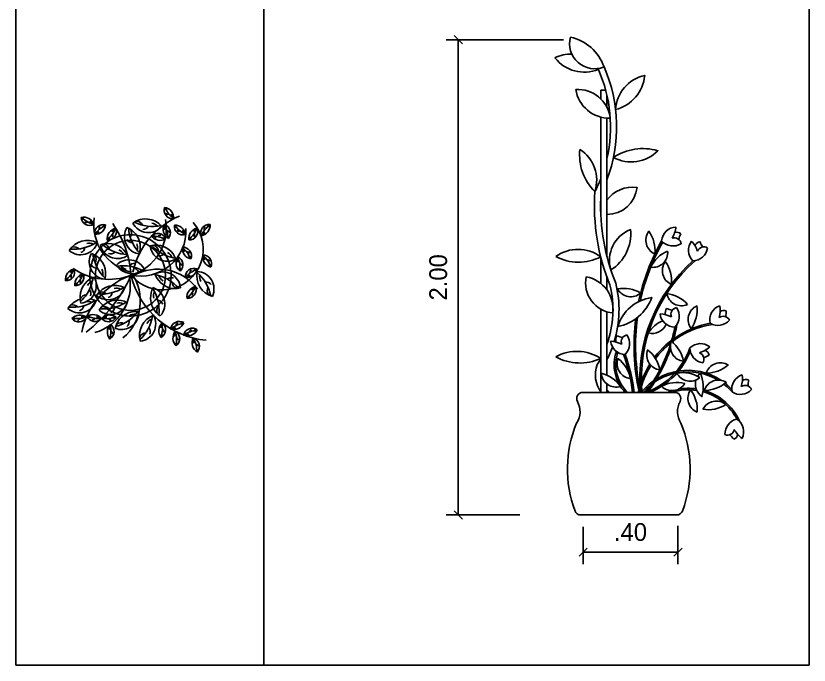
# Model space of a CAD drawing. Header units: millimetres. Extents: x 290.7 to 367.8, y 729.2 to 750.9.
# Drawn here: x 305.535 to 308.878, y 731.345 to 734.083 of the extents above; entities that cross this region are included whole.
import ezdxf

# ---------------------------------------------------------------- set-up
doc = ezdxf.new("R2010")
doc.units = ezdxf.units.MM
doc.header["$PDMODE"] = 35
for name, color, linetype in [('cota', 24, 'Continuous'), ('TEXTO', 2, 'Continuous'), ('VEGET', 64, 'Continuous'), ('VEGET-I', 62, 'Continuous')]:
    doc.layers.add(name, color=color, linetype=linetype)
doc.styles.add('STYLUS', font='stylu.ttf')
doc.dimstyles.new('DIM50', dxfattribs={"dimscale": 0.5, "dimtxt": 0.15, "dimasz": 0.07, "dimexe": 0.1, "dimexo": 0.1, "dimgap": 0.09, "dimtad": 1, "dimzin": 4, "dimdsep": 46, "dimtxsty": 'STYLUS', "dimblk1": 'OBLIQUE', "dimblk2": 'OBLIQUE', "dimsah": 1, "dimcen": 0.09, "dimclrd": 24, "dimclre": 24, "dimclrt": 2, "dimadec": 0, "dimazin": 0, "dimtfac": 1, "dimtmove": 2, "dimatfit": 3, "dimldrblk": 'OBLIQUE', "dimfxl": 0, "dimtolj": 1, "dimtzin": 0, "dimarcsym": 0})

# ---------------------------------------------------------------- blocks, each defined once
blk = doc.blocks.new('1-PLAN')
for p, q in [((0.065, 1.3572), (0.065, 1.3855)), ((0.065, 1.3855), (0.0812, 1.3855)), ((0.085, 1.33), (0.085, 1.3704)), ((0.065, 0.9826), (0.065, 1.298)), ((0.085, 0.8445), (0.085, 1.2946)), ((0.065, 0.7552), (0.065, 0.842)), ((0.085, 0.7342), (0.085, 0.7764)), ((0.065, 0.4), (0.065, 0.6715)), ((0.085, 0.456), (0.085, 0.6629)), ((0.085, 0.4), (0.085, 0.4274))]:
    blk.add_line(p, q)
for points in [[(-0.0337, 1.5585, 0.617694), (0.0757, 1.4613, 0.261348)], [(0.1136, 1.3222, 0.315325), (0.2084, 1.4337, 0.334442)], [(-0.0164, 1.388, 0.377875), (0.096, 1.2944, 0.393112)], [(-0.0029, 1.1926, 0.230543), (0.0461, 1.0547, 0.338721)], [(0.1065, 1.1661, 0.336334), (0.2512, 1.1881, 0.219605)], [(0.0982, 0.7992, 0.283504), (0.1623, 0.9308, 0.393112)], [(0.2414, 0.8514, 0.182671), (0.2221, 0.9252, 0.487483)], [(-0.0814, 0.8435, 0.253023), (0.065, 0.842, 0.323348)], [(0.2832, 0.8608, 0.182671), (0.2279, 0.8081, 0.487483)], [(0.2952, 0.7523, 0.182671), (0.2758, 0.8261, 0.487483)], [(0.0179, 0.7769, 0.449192), (0.1045, 0.659, 0.393112)], [(0.1952, 0.7239, 0.182671), (0.1201, 0.7373, 0.487483)], [(0.1203, 0.6143, 0.261335), (0.2315, 0.7094, 0.292382)], [(0.3478, 0.6868, 0.182671), (0.2802, 0.7223, 0.487483)], [(0.3601, 0.6079, 0.182671), (0.3786, 0.682, 0.487483)], [(0.3353, 0.5015, 0.182671), (0.2951, 0.5665, 0.487483)], [(-0.0813, 0.5159, 0.237993), (0.065, 0.5105, 0.278654)], [(0.2581, 0.4734, 0.182671), (0.218, 0.5384, 0.487483)], [(0.1618, 0.4449, 0.182671), (0.1217, 0.5098, 0.487483)], [(0.409, 0.4625, 0.182671), (0.4804, 0.4896, 0.487483)], [(0.1297, 0.4193, 0.182671), (0.0666, 0.4622, 0.487483)], [(0.388, 0.4483, 0.182671), (0.313, 0.4627, 0.487483)], [(0.4028, 0.4061, 0.182671), (0.4741, 0.4332, 0.487483)], [(0.339, 0.4292, 0.182671), (0.2632, 0.4198, 0.487483)], [(0.0066, 0.4, 0.570912), (-0.0109, 0.3703, -0.27808), (-0.0136, 0.3, 0.190714), (-0.0187, 0.013, 0.312567), (0, 0), (0.3128, 0, 0.312567), (0.3315, 0.013, 0.190714), (0.3264, 0.3, -0.27808), (0.3237, 0.3703, 0.570912), (0.3062, 0.4)], [(0.3797, 0.3351, 0.182671), (0.358, 0.4082, 0.487483)], [(0.3984, 0.3447, 0.182671), (0.4732, 0.3602, 0.487483)]]:
    blk.add_lwpolyline(points, format="xyb", close=True)
for points in [[(-0.0291, 1.5032, 0.133691), (-0.0841, 1.4907, 0.333746), (0.0574, 1.4532, 0.008015), (0.0555, 1.4561, 0.008015)], [(0.085, 1.1612, 0.162261), (0.0574, 1.4532)], [(0.085, 1.0929, 0.19787), (0.0757, 1.4613)], [(0.085, 0.5559, 0.146316), (0.095, 0.7502, -0.114429), (0.0461, 1.0547, 0.02481), (0.065, 1.0966)], [(0.085, 0.9803, 0.38864), (0.1833, 1.0686, 0.266037), (0.085, 1.0271)], [(0.1092, 0.5656, 0.135088), (0.1141, 0.7564, -0.107318), (0.065, 1.0333)], [(0.267, 0.6337, 0.145538), (0.2201, 0.594, 0.38221), (0.2782, 0.6222, 0.38221)], [(0.085, 0.5056, 0.031961), (0.1033, 0.5477, 0.031961)], [(0.0661, 0.4, -0.252921), (0.0536, 0.4908, 0.016771), (0.065, 0.5105)], [(0.3756, 0.4404, 0.327852), (0.3949, 0.3864, 0.182671), (0.3896, 0.4625, 0.069793), (0.3809, 0.4522, 0.069793)], [(0.093, 0.4, -0.037838), (0.085, 0.4083)]]:
    blk.add_lwpolyline(points, format="xyb")
for centre, radius, start, end in [((0.3126, 0.8901), 0.0492, 92.5714, 175.5426), ((0.2161, 0.9523), 0.0952, 328.7794, 352.1002), ((0.3119, 0.8978), 0.0243, 54.1876, 103.5686), ((0.5531, 0.8207), 0.2468, 156.9079, 161.5019), ((0.8676, 0.5522), 0.694, 150.5048, 168.0523), ((0.8676, 0.5522), 0.689, 150.6179, 167.7313), ((0.3009, 0.9279), 0.0505, 222.3448, 300.9792), ((0.3048, 0.8819), 0.0223, 7.0772, 109.1354), ((0.4001, 0.8634), 0.0492, 142.133, 225.1042), ((0.2901, 0.8303), 0.0952, 18.3411, 41.6618), ((0.3938, 0.8678), 0.0243, 103.7492, 153.1302), ((0.6089, 1.0015), 0.2468, 206.4696, 211.0636), ((0.3637, 0.8791), 0.0505, 271.9065, 350.5408), ((0.4013, 0.8522), 0.0223, 56.6388, 158.6971), ((0.7068, 0.4439), 0.5143, 131.587, 184.8984), ((0.7068, 0.4439), 0.5093, 130.7641, 184.9466), ((0.2998, 0.6605), 0.0243, 147.8685, 197.2494), ((0.3612, 0.9063), 0.2468, 250.5888, 255.1828), ((0.3161, 0.6545), 0.0223, 100.7581, 202.8163), ((0.2704, 0.6477), 0.0505, 316.0257, 34.66), ((0.4694, 0.636), 0.0492, 109.4298, 192.401), ((0.359, 0.6676), 0.0952, 345.6379, 8.9586), ((0.3074, 0.6618), 0.0492, 186.2523, 269.2235), ((0.2515, 0.5615), 0.0952, 62.4603, 85.7811), ((0.4643, 0.6259), 0.0223, 23.9356, 125.9939), ((0.4665, 0.6432), 0.0243, 71.046, 120.427), ((0.7197, 0.6394), 0.2468, 173.7664, 178.3604), ((0.8676, 0.5522), 0.694, 172.7283, 192.4302), ((0.8676, 0.5522), 0.689, 172.3151, 192.4302), ((0.4749, 0.3357), 0.2946, 100.4627, 142.6405), ((0.4749, 0.3357), 0.2896, 99.0989, 127.7884), ((-0.1913, 0.7087), 0.5122, 343.447, 350.1663), ((0.4473, 0.6689), 0.0505, 239.2033, 317.8376), ((-0.1913, 0.7087), 0.5072, 343.6838, 349.0837), ((0.138, 0.5715), 0.0243, 147.8685, 197.2494), ((0.1994, 0.8172), 0.2468, 250.5888, 255.1828), ((0.1543, 0.5655), 0.0223, 100.7581, 202.8163), ((0.1086, 0.5587), 0.0505, 316.0257, 34.66), ((0.0897, 0.4724), 0.0952, 62.4603, 85.7811), ((0.1456, 0.5727), 0.0492, 186.2523, 269.2235), ((-0.1913, 0.7087), 0.5072, 322.515, 342.5758), ((0.1294, 0.6252), 0.2402, 290.3431, 340.4412), ((0.4749, 0.3357), 0.2896, 128.7417, 142.9852), ((0.3902, 0.5097), 0.0492, 51.5681, 134.5393), ((0.4062, 0.546), 0.0505, 181.3416, 259.9759), ((0.3582, 0.62), 0.0952, 287.7762, 311.097), ((0.2407, 0.4904), 0.1318, 160.9458, 223.2771), ((0.2407, 0.4904), 0.1268, 161.5423, 225.4432), ((-0.3611, 0.3399), 0.5333, 6.472, 20.1907), ((-0.3611, 0.3399), 0.5383, 6.4116, 19.9522), ((-0.1913, 0.7087), 0.5122, 322.9428, 340.9385), ((0.1294, 0.6252), 0.2452, 293.2913, 338.2257), ((0.3789, 0.5087), 0.0223, 326.0739, 68.1322), ((0.5262, 0.2996), 0.2468, 115.9047, 120.4987), ((0.3947, 0.516), 0.0243, 13.1843, 62.5653), ((0.4749, 0.3357), 0.2946, 147.9803, 167.4041), ((0.4749, 0.3357), 0.2896, 148.2863, 167.183), ((0.3489, 0.2758), 0.1961, 56.5925, 140.7075), ((0.3489, 0.2758), 0.1911, 59.2749, 139.4701), ((0.5414, 0.4105), 0.0492, 107.7957, 190.7669), ((0.4319, 0.4451), 0.0952, 344.0038, 7.3245), ((0.5387, 0.4177), 0.0243, 69.4119, 118.7929), ((0.7917, 0.4067), 0.2468, 172.1323, 176.7263), ((0.3489, 0.2758), 0.1911, 41.0363, 52.1655), ((0.3489, 0.2758), 0.1961, 43.0563, 51.782), ((0.536, 0.4005), 0.0223, 22.3015, 124.3598), ((0.3517, 0.2312), 0.1821, 106.6794, 112.0707), ((0.3517, 0.2312), 0.1771, 81.4853, 107.658), ((0.3517, 0.2312), 0.1821, 82.379, 100.719), ((0.3517, 0.2312), 0.1771, 27.4803, 74.7324), ((0.3517, 0.2312), 0.1821, 23.7961, 74.9659), ((0.5202, 0.4439), 0.0505, 237.5692, 316.2035), ((0.5204, 0.2638), 0.0505, 103.1941, 181.8284), ((0.4817, 0.272), 0.0492, 333.4207, 56.3919), ((0.4783, 0.2828), 0.0223, 247.9264, 349.9847), ((0.3039, 0.0957), 0.2468, 37.7572, 42.3512), ((0.4887, 0.2689), 0.0243, 295.0369, 344.4178), ((0.583, 0.326), 0.0952, 209.6287, 232.9495)]:
    blk.add_arc(centre, radius, start, end)
blk = doc.blocks.new('_OBLIQUE')
at = {"color": 0, "linetype": 'ByBlock'}
blk.add_line((-0.5, -0.5), (0.5, 0.5), dxfattribs=at)
blk = doc.blocks.new('*D17')
at = {"layer": 'cota', "color": 24, "lineweight": -2}
for p, q in [((307.8433, 733.9824), (307.3492, 733.9824)), ((307.3992, 731.9785), (307.3992, 733.9824)), ((307.6586, 731.9785), (307.3492, 731.9785))]:
    blk.add_line(p, q, dxfattribs=at)
at = {"layer": 'Defpoints', "color": 0}
for p in [(307.3992, 733.9824), (307.8933, 733.9824), (307.7086, 731.9785)]:
    blk.add_point(p, dxfattribs=at)
at = {"layer": 'cota', "color": 24, "lineweight": -2, "xscale": 0.035, "yscale": 0.035, "zscale": 0.035}
for p, rotation in [((307.3992, 733.9824), 90), ((307.3992, 731.9785), 270)]:
    blk.add_blockref('_OBLIQUE', p, dxfattribs=dict(at, rotation=rotation))
at = {"layer": 'cota', "color": 2, "insert": (307.3153, 732.9804), "char_height": 0.075, "attachment_point": 5, "rotation": 90, "style": 'STYLUS'}
blk.add_mtext('\\A1;2.00', dxfattribs=at)
blk = doc.blocks.new('VEGET-03')
at = {"layer": 'VEGET'}
for centre, radius, start, end in [((0.1293, 0.241), 0.0307, 166.1543, 278.8338), ((0.0964, 0.2109), 0.0376, 359.6023, 85.3858), ((0.0423, 0.1274), 0.0751, 45.4157, 131.1992), ((0.2635, 0.1716), 0.0307, 90.1449, 202.8244), ((0.2263, 0.1962), 0.0376, 283.5929, 9.3765), ((-0.1782, 0.1526), 0.0376, 22.5455, 108.3291), ((-0.1597, 0.1931), 0.0307, 189.0976, 301.7771), ((-0.1071, 0.1397), 0.0307, 80.4177, 193.0972), ((-0.1396, 0.1702), 0.0376, 273.8657, 359.6492), ((0.0449, 0.2164), 0.0614, 211.9677, 324.6472), ((0.1384, 0.1743), 0.0376, 157.923, 243.7065), ((0.0968, 0.1585), 0.0307, 324.475, 77.1545), ((0.1436, 0.1515), 0.0376, 11.5662, 97.3497), ((0.1695, 0.1877), 0.0307, 178.1182, 290.7977), ((0.2306, 0.1493), 0.0376, 105.7875, 191.571), ((0.1925, 0.1724), 0.0307, 272.3395, 25.019), ((-0.0548, 0.1242), 0.0376, 105.7875, 191.571), ((-0.0928, 0.1473), 0.0307, 272.3395, 25.019), ((0.0285, 0.1389), 0.0614, 153.3027, 179.7925), ((-0.0489, 0.0948), 0.0751, 39.5563, 72.5342), ((0, 0), 0.1429, 53.0129, 86.3875), ((0.085, 0.1243), 0.0307, 27.1449, 139.8244), ((0.09, 0.1686), 0.0376, 220.5929, 306.3764), ((0, 0), 0.1429, 103.3146, 133.8294), ((0.0859, 0.039), 0.0751, 24.5639, 89.9274), ((0.1772, 0.0838), 0.0307, 344.7645, 97.444), ((0.2108, 0.1131), 0.0376, 178.2125, 263.9961), ((-0.155, 0.0348), 0.0751, 67.1417, 152.9252), ((-0.1856, 0.1185), 0.0614, 233.6937, 346.3732), ((0, 0), 0.1429, 140.9729, 155.1796), ((-0.0801, 0.0304), 0.0751, 104.5511, 116.7696), ((-0.0554, 0.116), 0.0614, 197.5381, 205.0175), ((-0.0238, 0.2132), 0.1412, 233.2365, 235.0819), ((0.2848, 0.0905), 0.0376, 176.3967, 262.1803), ((0.2503, 0.0623), 0.0307, 342.9488, 95.6283), ((-0.0869, 0.0402), 0.0614, 156.279, 205.7176), ((-0.162, -0.0079), 0.0751, 64.5746, 75.5106), ((0.1201, 0.1213), 0.0614, 278.79, 303.7954), ((0, 0), 0.1429, 6.9357, 25.0929), ((0.1931, 0.0611), 0.0376, 151.4722, 237.2558), ((0.15, 0.05), 0.0307, 318.0243, 70.7038), ((0.2226, 0.0128), 0.0307, 73.5209, 186.2004), ((0.1941, 0.047), 0.0376, 266.9689, 352.7524), ((0.3072, 0.0245), 0.0751, 173.2046, 258.9881), ((0.2353, -0.028), 0.0614, 339.7566, 92.4361), ((-0.1886, -0.0306), 0.0376, 105.7875, 191.571), ((-0.2267, -0.0075), 0.0307, 272.3395, 25.019), ((0, 0), 0.1429, 174.574, 190.1072), ((0.1181, -0.0394), 0.0614, 9.5374, 67.2329), ((-0.1548, -0.0456), 0.0376, 105.7875, 191.571), ((-0.1929, -0.0224), 0.0307, 272.3395, 25.019), ((-0.0949, -0.0846), 0.0751, 127.551, 201.0871), ((0.2416, -0.0564), 0.0376, 105.7875, 191.571), ((0.2036, -0.0332), 0.0307, 272.3395, 25.019), ((0, 0), 0.1429, 330.1061, 347.2026), ((0.1545, 0.0419), 0.0751, 258.3722, 288.7689), ((-0.1776, -0.0516), 0.0614, 281.8556, 336.7733), ((0, 0), 0.1429, 212.0173, 232.5332), ((0.0675, -0.0956), 0.0614, 322.6476, 23.3908), ((-0.1421, -0.169), 0.0751, 110.7882, 152.9252), ((-0.1726, -0.0853), 0.0614, 233.6937, 346.3732), ((-0.1421, -0.169), 0.0751, 67.1417, 83.519), ((0, 0), 0.1429, 286.5298, 309.4069), ((0.1518, -0.0666), 0.0751, 215.6619, 241.8791), ((-0.0325, -0.1652), 0.0751, 136.4951, 152.9252), ((-0.063, -0.0815), 0.0614, 233.6937, 293.7078), ((0, 0), 0.1429, 254.4675, 265.0493), ((-0.0205, -0.131), 0.0614, 253.8424, 354.3508), ((0.1245, -0.2009), 0.0751, 115.3036, 201.0871), ((0.0417, -0.1678), 0.0614, 281.8556, 34.5351), ((-0.1622, -0.1912), 0.0376, 56.7403, 142.5239), ((-0.1697, -0.1473), 0.0307, 223.2924, 335.9719), ((-0.1147, -0.1859), 0.0376, 44.8337, 130.6173), ((-0.113, -0.1414), 0.0307, 211.3858, 324.0653), ((-0.0582, -0.1822), 0.0376, 56.883, 142.6665), ((-0.0658, -0.1383), 0.0307, 223.435, 336.1145), ((0.037, -0.199), 0.0751, 131.0638, 173.0739), ((0.1529, -0.1815), 0.0376, 139.0039, 224.7875), ((0.1083, -0.1829), 0.0307, 305.556, 58.2355), ((0.1871, -0.1774), 0.0307, 64.4324, 177.1119), ((0.1643, -0.1392), 0.0376, 257.8804, 343.6639), ((0.2343, -0.1973), 0.0307, 59.0907, 171.7702), ((-0.0266, -0.2019), 0.0376, 140.0899, 225.8734), ((-0.0711, -0.2042), 0.0307, 306.6419, 59.3214), ((0.2047, -0.2034), 0.0376, 145.9256, 231.7091), ((0.1607, -0.2102), 0.0307, 312.4776, 65.1571), ((0.2151, -0.1571), 0.0376, 252.5387, 338.3222), ((0.2734, -0.2146), 0.0376, 158.47, 244.2535), ((0.232, -0.2308), 0.0307, 325.022, 77.7015)]:
    blk.add_arc(centre, radius, start, end, dxfattribs=at)
at = {"layer": 'VEGET-I'}
blk.add_circle((0, 0), 0.1229, dxfattribs=at)
for centre, radius, start, end in [((0.1074, 0.2486), 0.00873, 210.4161, 262.8992), ((0.168, 0.2743), 0.0706, 201.8527, 241.1385), ((0.1129, 0.2366), 0.0111, 227.9911, 288.469), ((0.1133, 0.2161), 0.0152, 358.7213, 43.3547), ((-0.06, 0.1614), 0.1719, 291.0544, 15.0874), ((0.1041, 0.1014), 0.1434, 224.4793, 45.6994), ((0.2811, -0.0225), 0.2757, 117.331, 172.7136), ((0.3051, 0.142), 0.0706, 125.8434, 165.1291), ((0.2656, 0.1947), 0.00873, 134.4067, 186.8899), ((-0.1828, 0.1916), 0.00873, 233.3594, 285.8425), ((-0.1369, 0.2389), 0.0706, 224.796, 264.0817), ((-0.173, 0.1827), 0.0111, 250.9343, 311.4122), ((-0.1646, 0.164), 0.0152, 21.6645, 66.298), ((0.0279, 0.1813), 0.1719, 176.9672, 261.0002), ((-0.1012, 0.1621), 0.00873, 124.6795, 177.1626), ((-0.3509, -0.0531), 0.3568, 8.699, 39.9955), ((0.0513, 0.3184), 0.1412, 247.6661, 286.9518), ((0.0223, 0.159), 0.1594, 262.5928, 7.614), ((0.0064, 0.168), 0.0239, 27.8256, 90.3307), ((0.0284, 0.1869), 0.0223, 273.8045, 334.2823), ((0.0584, 0.1589), 0.0303, 44.5346, 89.1681), ((0.0484, 0.1419), 0.0706, 0.1734, 39.4592), ((0.1208, 0.1757), 0.0152, 157.042, 201.6754), ((0.1136, 0.1565), 0.0111, 26.3118, 86.7897), ((0.1465, 0.1907), 0.00873, 222.38, 274.8632), ((0.2005, 0.2283), 0.0706, 213.8167, 253.1024), ((0.1544, 0.1801), 0.0111, 239.955, 300.4329), ((0.1591, 0.1601), 0.0152, 10.6852, 55.3187), ((0.1497, 0.2004), 0.0706, 308.038, 347.3237), ((0.2209, 0.1641), 0.0152, 104.9065, 149.54), ((0.2354, 0.181), 0.0152, 282.7119, 327.3454), ((0.2552, 0.1864), 0.0111, 151.9817, 212.4596), ((-0.0711, 0.1035), 0.0706, 116.1161, 155.4019), ((-0.1332, 0.1537), 0.0152, 272.9847, 317.6181), ((-0.1127, 0.1556), 0.0111, 142.2545, 202.7324), ((-0.1356, 0.1753), 0.0706, 308.038, 347.3237), ((-0.0645, 0.139), 0.0152, 104.9065, 149.54), ((0, 0), 0.1429, 86.3875, 103.3146), ((0.1189, 0.1865), 0.1412, 189.0011, 198.3029), ((0.1189, 0.1865), 0.1412, 198.3029, 228.2868), ((-0.0329, 0.1466), 0.0239, 350.5781, 31.6656), ((-0.0329, 0.1466), 0.0239, 329.1606, 350.5781), ((-0.0489, 0.0948), 0.0751, 346.7506, 39.5563), ((0.0775, 0.0738), 0.0706, 62.8433, 102.129), ((0.0806, 0.1536), 0.0152, 219.7118, 264.3453), ((0.0944, 0.1384), 0.0111, 88.9817, 149.4595), ((0.1065, 0.1329), 0.00873, 71.4067, 123.8898), ((0.1143, 0.1433), 0.00873, 8.7368, 61.2199), ((0.1913, 0.1493), 0.00873, 316.6013, 9.0845), ((0.2013, 0.158), 0.0111, 334.1763, 34.6542), ((-0.094, 0.1242), 0.00873, 316.6013, 9.0845), ((-0.084, 0.1328), 0.0111, 334.1763, 34.6542), ((0.0285, 0.1389), 0.0614, 179.7925, 265.9821), ((-0.0053, 0.1376), 0.0223, 215.1394, 275.6173), ((-0.0136, 0.0974), 0.0303, 345.8696, 30.5031), ((0.0859, 0.039), 0.0751, 89.9274, 110.3474), ((0.0669, 0.0898), 0.0239, 6.9738, 69.4789), ((0, 0), 0.1429, 25.0929, 53.0129), ((0.1377, 0.0515), 0.0706, 20.463, 59.7487), ((-0.2174, 0.2156), 0.1412, 269.3922, 308.6779), ((-0.1517, 0.0701), 0.0303, 66.2607, 110.8942), ((0, 0), 0.1429, 133.8294, 140.9729), ((-0.0554, 0.116), 0.0614, 205.0175, 310.2176), ((-0.0238, 0.2132), 0.1412, 235.0819, 272.5223), ((-0.0801, 0.0304), 0.0751, 30.9861, 104.5511), ((-0.1047, 0.0787), 0.0239, 13.396, 75.9011), ((-0.0566, 0.0569), 0.0303, 30.1051, 74.7385), ((0.1201, 0.1213), 0.0614, 191.1159, 278.79), ((0.1623, 0.2144), 0.1412, 226.8143, 251.878), ((0.1122, 0.0627), 0.0303, 23.6829, 68.3163), ((0.1937, 0.1083), 0.0152, 177.3315, 221.965), ((0.1937, 0.0878), 0.0111, 46.6013, 107.0792), ((0.1989, 0.0756), 0.00873, 29.0263, 81.5095), ((0.2097, 0.0313), 0.0706, 18.6472, 57.9329), ((0.2676, 0.0863), 0.0152, 175.5157, 220.1492), ((-0.2034, 0.0593), 0.0239, 49.5516, 112.0567), ((-0.1899, 0.085), 0.0223, 295.5305, 356.0084), ((0, 0), 0.1429, 155.1796, 174.574), ((0.0009, 0.0924), 0.1412, 191.9775, 197.4453), ((-0.162, -0.0079), 0.0751, 349.727, 64.5746), ((-0.1486, 0.0447), 0.0239, 332.137, 34.642), ((-0.0787, 0.0915), 0.0223, 259.3749, 319.8528), ((0.0941, 0.0996), 0.0223, 252.9527, 313.4306), ((0.1623, 0.2144), 0.1412, 251.878, 266.1001), ((0.1001, 0.039), 0.0706, 353.7227, 33.0084), ((0.1758, 0.0645), 0.0152, 150.5912, 195.2247), ((0.1665, 0.0462), 0.0111, 19.8611, 80.3389), ((0.2668, 0.0658), 0.0111, 44.7855, 105.2634), ((0.2717, 0.0534), 0.00873, 27.2105, 79.6937), ((0.0009, 0.0924), 0.1412, 197.4453, 231.2632), ((-0.0047, -0.0072), 0.0614, 29.0889, 141.7684), ((0.0024, 0.0816), 0.0751, 222.5369, 308.3204), ((-0.0161, -0.1088), 0.1412, 64.7873, 104.0731), ((-0.0153, 0.0509), 0.0303, 221.6558, 266.2893), ((0.0133, 0.0215), 0.0223, 90.9257, 151.4035), ((0.1091, -0.1412), 0.1719, 40.9195, 124.9525), ((0.0362, 0.0392), 0.0239, 204.9468, 267.4519), ((0.1657, 0.033), 0.00873, 2.2861, 54.7692), ((0.254, -0.0275), 0.0706, 109.2193, 148.5051), ((0.219, 0.0293), 0.0111, 135.3577, 195.8356), ((0.2312, 0.0343), 0.00873, 117.7827, 170.2658), ((0.1508, -0.0855), 0.1412, 15.455, 54.7408), ((-0.2694, 0.0205), 0.0706, 308.038, 347.3237), ((-0.0941, 0.1962), 0.2176, 240.2296, 296.1341), ((-0.0869, 0.0402), 0.0614, 205.7176, 268.9585), ((-0.4763, 0.1634), 0.5049, 311.9854, 341.223), ((-0.1207, 0.0371), 0.0223, 218.1158, 278.5937), ((-0.1269, -0.0034), 0.0303, 348.846, 33.4795), ((-0.1294, -0.1001), 0.1719, 315.1303, 39.1633), ((0.2879, 0.097), 0.3018, 198.5602, 269.3964), ((0.1181, -0.0394), 0.0614, 67.2329, 122.2169), ((0.1545, 0.0419), 0.0751, 202.9854, 258.3722), ((0.0733, -0.1312), 0.1412, 60.5868, 84.5216), ((0.1276, 0.019), 0.0303, 202.1044, 246.7378), ((0.1446, -0.0184), 0.0223, 94.4958, 131.8521), ((0, 0), 0.1429, 347.2026, 6.9357), ((0.1446, -0.0184), 0.0223, 71.3742, 94.4958), ((0.1985, 0.0298), 0.0152, 266.0879, 310.7213), ((0.2725, 0.0179), 0.0303, 172.3236, 216.957), ((-0.1983, -0.0158), 0.0152, 104.9065, 149.54), ((-0.2179, -0.0219), 0.0111, 334.1763, 34.6542), ((-0.2356, 0.0055), 0.0706, 308.038, 347.3237), ((-0.1645, -0.0308), 0.0152, 104.9065, 149.54), ((0.1196, -0.248), 0.2757, 117.331, 172.7136), ((-0.0949, -0.0846), 0.0751, 115.3036, 127.551), ((0, 0), 0.1429, 190.1072, 212.0173), ((-0.2712, -0.0105), 0.1412, 344.8922, 356.8398), ((-0.1776, -0.0516), 0.0614, 336.7733, 34.5351), ((-0.169, -0.0502), 0.1719, 291.0544, 15.0874), ((0.0733, -0.1312), 0.1412, 45.2358, 60.5868), ((0.1722, -0.0093), 0.0239, 185.3953, 247.9004), ((0.1608, -0.0053), 0.0706, 308.038, 347.3237), ((0.2319, -0.0416), 0.0152, 104.9065, 149.54), ((0.2687, -0.0229), 0.0223, 41.5934, 102.0713), ((0.2971, -0.0288), 0.0239, 155.6145, 218.1196), ((-0.2279, -0.0306), 0.00873, 316.6013, 9.0845), ((-0.1941, -0.0456), 0.00873, 316.6013, 9.0845), ((-0.1841, -0.0369), 0.0111, 334.1763, 34.6542), ((-0.2712, -0.0105), 0.1412, 317.554, 344.8922), ((-0.1189, -0.0586), 0.0303, 130.079, 159.056), ((-0.1189, -0.0586), 0.0303, 114.4226, 130.079), ((-0.0457, -0.1145), 0.0751, 67.1417, 152.9252), ((-0.0762, -0.0308), 0.0614, 233.6937, 346.3732), ((-0.1081, 0.0663), 0.1412, 269.3922, 308.6779), ((-0.0424, -0.0792), 0.0303, 66.2607, 110.8942), ((0.1518, -0.0666), 0.0751, 156.0956, 215.6619), ((-0.0301, -0.1257), 0.1412, 12.9108, 37.6318), ((0.0675, -0.0956), 0.0614, 23.3908, 75.3271), ((0.1166, -0.0626), 0.0303, 155.2146, 199.848), ((0.2023, -0.0564), 0.00873, 316.6013, 9.0845), ((0.2123, -0.0477), 0.0111, 334.1763, 34.6542), ((-0.1454, -0.1043), 0.0239, 97.7135, 160.2186), ((-0.1556, -0.0772), 0.0223, 343.6924, 44.1703), ((-0.094, -0.09), 0.0239, 49.5516, 112.0567), ((-0.0806, -0.0643), 0.0223, 295.5305, 356.0084), ((0, 0), 0.1429, 309.4069, 330.1061), ((0.101, -0.1006), 0.0223, 48.6458, 84.9623), ((-0.2044, 0.0118), 0.1412, 269.3922, 308.6779), ((-0.1387, -0.1338), 0.0303, 66.2607, 110.8942), ((-0.0325, -0.1652), 0.0751, 67.1417, 136.4951), ((-0.0948, 0.0156), 0.1412, 279.4596, 308.6779), ((-0.0291, -0.1299), 0.0303, 66.2607, 110.8942), ((-0.063, -0.0815), 0.0614, 293.7078, 346.3732), ((0.1264, -0.1145), 0.0239, 138.5055, 201.0106), ((-0.0301, -0.1257), 0.1412, 358.346, 12.9108), ((0.101, -0.1006), 0.0223, 24.4844, 48.6458), ((-0.1904, -0.1445), 0.0239, 49.5516, 112.0567), ((-0.1769, -0.1189), 0.0223, 295.5305, 356.0084), ((-0.0948, 0.0156), 0.1412, 269.3922, 279.4596), ((-0.0808, -0.1407), 0.0239, 93.7378, 112.0567), ((0, 0), 0.1429, 232.5332, 254.4675), ((-0.0808, -0.1407), 0.0239, 49.5516, 93.7378), ((-0.0673, -0.115), 0.0223, 295.5305, 308.2744), ((-0.0673, -0.115), 0.0223, 308.2744, 356.0084), ((0.037, -0.199), 0.0751, 87.2904, 131.0638), ((0, 0), 0.1429, 265.0493, 286.5298), ((0.028, -0.1648), 0.0303, 86.4094, 131.0428), ((-0.0838, -0.0508), 0.1412, 320.467, 328.8266), ((-0.0205, -0.131), 0.0614, 354.3508, 6.5219), ((-0.0518, -0.1267), 0.1412, 317.554, 356.8398), ((-0.1766, -0.0966), 0.0706, 258.9908, 298.2765), ((-0.188, -0.1615), 0.00873, 267.5541, 320.0373), ((-0.1748, -0.1634), 0.0111, 285.1291, 345.607), ((-0.1574, -0.1741), 0.0152, 55.8593, 100.4928), ((-0.1093, -0.0904), 0.0706, 247.0842, 286.3699), ((-0.1338, -0.1516), 0.00873, 255.6475, 308.1307), ((-0.1214, -0.1561), 0.0111, 273.2225, 333.7004), ((-0.1065, -0.1702), 0.0152, 43.9527, 88.5862), ((-0.0761, -0.0883), 0.0706, 261.1303, 300.4161), ((-0.0684, -0.1678), 0.0152, 98.9141, 143.5476), ((-0.0556, -0.1518), 0.0111, 213.7999, 274.2777), ((-0.0438, -0.1457), 0.00873, 239.3696, 291.8527), ((-0.0838, -0.0508), 0.1412, 289.5408, 320.467), ((-0.013, -0.164), 0.0223, 315.6792, 16.1571), ((0.1004, -0.1749), 0.0303, 114.4226, 159.056), ((0.1366, -0.1744), 0.0152, 138.1229, 182.7564), ((0.0573, -0.183), 0.0706, 341.2544, 20.5401), ((0.2117, -0.2221), 0.0706, 100.1308, 139.4166), ((0.1861, -0.1605), 0.0111, 126.2692, 186.7471), ((0.199, -0.1576), 0.00873, 108.6942, 161.1773), ((-0.0429, -0.1952), 0.0152, 139.2089, 183.8423), ((-0.1221, -0.2052), 0.0706, 342.3403, 21.6261), ((-0.0168, -0.1927), 0.0239, 69.7003, 132.2054), ((0.0638, -0.1934), 0.0223, 343.6924, 44.1703), ((0.1236, -0.1902), 0.0111, 7.3927, 67.8706), ((0.1659, -0.1568), 0.0152, 256.9994, 301.6328), ((0.11, -0.2164), 0.0706, 348.1761, 27.4618), ((0.1878, -0.1983), 0.0152, 145.0446, 189.6781), ((0.2547, -0.2441), 0.0706, 94.7892, 134.0749), ((0.2151, -0.1748), 0.0152, 251.6577, 296.2912), ((0.2349, -0.1804), 0.0111, 120.9275, 181.4054), ((0.248, -0.1786), 0.00873, 103.3525, 155.8357), ((-0.059, -0.2241), 0.00873, 350.9037, 43.3869), ((-0.0557, -0.2113), 0.0111, 8.4787, 68.9566), ((0.074, -0.2206), 0.0239, 97.7135, 160.2186), ((0.12, -0.203), 0.00873, 349.8177, 42.3009), ((0.1767, -0.2156), 0.0111, 14.3144, 74.7923), ((0.1747, -0.2287), 0.00873, 356.7394, 49.2226), ((0.1838, -0.2478), 0.0706, 0.7204, 40.0062), ((0.2558, -0.2133), 0.0152, 157.589, 202.2224), ((0.2488, -0.2326), 0.0111, 26.8588, 87.3367), ((0.2496, -0.2458), 0.00873, 9.2838, 61.7669)]:
    blk.add_arc(centre, radius, start, end, dxfattribs=at)
blk = doc.blocks.new('*D18')
at = {"layer": 'cota', "color": 24, "lineweight": -2}
for p, q in [((308.325, 731.9325), (308.325, 731.7718)), ((307.9259, 731.9285), (307.9259, 731.7718)), ((307.9259, 731.8218), (308.325, 731.8218))]:
    blk.add_line(p, q, dxfattribs=at)
at = {"layer": 'Defpoints', "color": 0}
for p in [(307.9259, 731.9785), (308.325, 731.9825), (308.325, 731.8218)]:
    blk.add_point(p, dxfattribs=at)
at = {"layer": 'cota', "color": 24, "lineweight": -2, "xscale": 0.035, "yscale": 0.035, "zscale": 0.035, "rotation": 180}
blk.add_blockref('_OBLIQUE', (307.9259, 731.8218), dxfattribs=at)
at = {"layer": 'cota', "color": 24, "lineweight": -2, "xscale": 0.035, "yscale": 0.035, "zscale": 0.035}
blk.add_blockref('_OBLIQUE', (308.325, 731.8218), dxfattribs=at)
at = {"layer": 'cota', "color": 2, "insert": (308.1254, 731.9063), "char_height": 0.075, "attachment_point": 5, "style": 'STYLUS'}
blk.add_mtext('\\A1;.40', dxfattribs=at)

msp = doc.modelspace()

# ---------------------------------------------------------------- linework, layer by layer
at = {"layer": 'TEXTO'}
for p, q in [((306.5798, 737.5291), (306.5798, 731.3455)), ((305.5349, 731.3455), (308.8783, 731.3455))]:
    msp.add_line(p, q, dxfattribs=at)
msp.add_lwpolyline([(305.5349, 731.3455), (305.5349, 737.5291), (308.8783, 737.5291), (308.8783, 731.3455)], dxfattribs=at)

# ---------------------------------------------------------------- block references
at = {"layer": 'VEGET', "xscale": 1.29266103866935, "yscale": 1.29266103866935, "zscale": 1.29266103866935}
msp.add_blockref('1-PLAN', (307.9159, 731.9785), dxfattribs=at)
at = {"layer": 'VEGET', "xscale": 1.2, "yscale": 1.2, "zscale": 1.2, "rotation": 355.1494915970746}
msp.add_blockref('VEGET-03', (306.0179, 732.9887), dxfattribs=at)

# ---------------------------------------------------------------- dimensions: what is measured, and where the dimension line sits
at = {"layer": 'cota'}
dim = msp.add_linear_dim(base=(307.3992, 733.9824), p1=(307.7086, 731.9785), p2=(307.8933, 733.9824), angle=90, dimstyle='DIM50', dxfattribs=at)
dim.commit()
dim.dimension.update_dxf_attribs({"geometry": '*D17', "text_midpoint": (307.3153, 732.9804)})
dim = msp.add_linear_dim(base=(308.325, 731.8218), p1=(307.9259, 731.9785), p2=(308.325, 731.9825), dimstyle='DIM50', dxfattribs=at)
dim.commit()
dim.dimension.update_dxf_attribs({"geometry": '*D18', "text_midpoint": (308.1254, 731.9063)})

doc.saveas('drawing.dxf')
